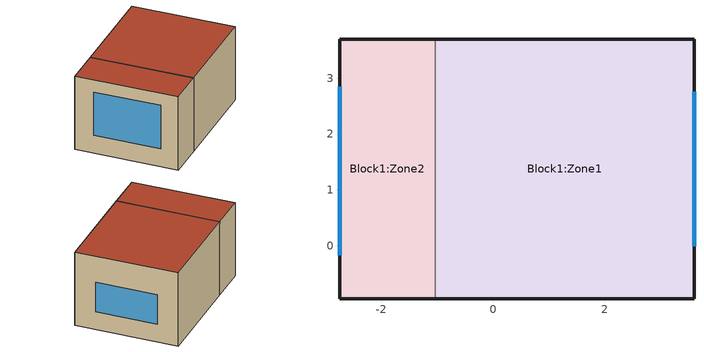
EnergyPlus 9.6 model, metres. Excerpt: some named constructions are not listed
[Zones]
Block1:Zone2
 floor ground (Project ground floor): -1.04,-0.95 -2.75,-0.95 -2.75,3.69 -1.04,3.69 z0
 wall outside (Project wall): -1.04,3.69 -2.75,3.69 -2.75,-0.95 -1.04,-0.95 z0:3.5
 wall to Block1:Zone1 (Project partition): -1.04,-0.95 -1.04,3.69 z0:3.5
 window (1001): -2.75,2.84 -2.75,-0.17 z0.86:2.92
 roof outside (Project flat roof): -2.75,-0.95 -1.04,-0.95 -1.04,3.69 -2.75,3.69 z3.5
Block1:Zone1
 floor ground (Project ground floor): 3.6,-0.95 -1.04,-0.95 -1.04,3.69 3.6,3.69 z0
 wall outside (Project wall): -1.04,-0.95 3.6,-0.95 3.6,3.69 -1.04,3.69 z0:3.5
 window (1001): 3.6,-0.01 3.6,2.75 z0.84:2.26
 roof outside (Project flat roof): -1.04,-0.95 3.6,-0.95 3.6,3.69 -1.04,3.69 z3.5
[Material]
Gypsum Plasterboard_.O25: Roughness=Rough; Thickness=0.025; Conductivity=0.25; Density=900; Specific Heat=1000; Thermal Absorptance=0.9; Solar Absorptance=0.5; Visible Absorptance=0.5
[Material:NoMass]
6_RVAL_2: Roughness=Rough; Thermal Resistance=0.15; Thermal Absorptance=0.9; Solar Absorptance=0.7; Visible Absorptance=0.7
[Construction]
Project partition_Rev: Gypsum Plasterboard_.O25, 6_RVAL_2, Gypsum Plasterboard_.O25
[ENERGYMANAGEMENTSYSTEM:PROGRAM]
ApplyAST_BLOCK1_ZONE1: if (BLOCK1_ZONE1_OpT>VST)&&(BLOCK1_ZONE1_OutT<VST); if BLOCK1_ZONE1_CoolCoil==0; if BLOCK1_ZONE1_HeatCoil==0; if (BLOCK1_ZONE1_OpT<ACST)&&(BLOCK1_ZONE1_OutT>MinOutTemp); if BLOCK1_ZONE1_WindSpeed <= MaxWindSpeed; set Ventilates_HVACmode2_BLOCK1_ZONE1 = 1; set VentHours_BLOCK1_ZONE1 = 1*ZoneTimeStep; else; set Ventilates_HVACmode2_BLOCK1_ZONE1 = 0; set VentHours_BLOCK1_ZONE1 = 0; endif; else; set Ventilates_HVACmode2_BLOCK1_ZONE1 = 0; set VentHours_BLOCK1_ZONE1 = 0; endif; else; set Ventilates_HVACmode2_BLOCK1_ZONE1 = 0; set VentHours_BLOCK1_ZONE1 = 0; endif; else; set Ventilates_HVACmode2_BLOCK1_ZONE1 = 0; set VentHours_BLOCK1_ZONE1 = 0; endif; else; set Ventilates_HVACmode2_BLOCK1_ZONE1 = 0; set VentHours_BLOCK1_ZONE1 = 0; endif; if VentCtrl == 0; if BLOCK1_ZONE1_OutT < BLOCK1_ZONE1_OpT; if BLOCK1_ZONE1_OutT>MinOutTemp; if BLOCK1_ZONE1_OpT > VST; if BLOCK1_ZONE1_WindSpeed <= MaxWindSpeed; set Ventilates_HVACmode1_BLOCK1_ZONE1 = 1; set VentHours_BLOCK1_ZONE1 = 1*ZoneTimeStep; else; set Ventilates_HVACmode1_BLOCK1_ZONE1 = 0; set VentHours_BLOCK1_ZONE1 = 0; endif; else; set Ventilates_HVACmode1_BLOCK1_ZONE1 = 0; set VentHours_BLOCK1_ZONE1 = 0; endif; else; set Ventilates_HVACmode1_BLOCK1_ZONE1 = 0; set VentHours_BLOCK1_ZONE1 = 0; endif; else; set Ventilates_HVACmode1_BLOCK1_ZONE1 = 0; set VentHours_BLOCK1_ZONE1 = 0; endif; elseif VentCtrl == 1; if BLOCK1_ZONE1_OutT<BLOCK1_ZONE1_OpT; if BLOCK1_ZONE1_OutT>MinOutTemp; if BLOCK1_ZONE1_OpT > ACSTnoTol; if BLOCK1_ZONE1_WindSpeed <= MaxWindSpeed; set Ventilates_HVACmode1_BLOCK1_ZONE1 = 1; set VentHours_BLOCK1_ZONE1 = 1*ZoneTimeStep; else; set Ventilates_HVACmode1_BLOCK1_ZONE1 = 0; set VentHours_BLOCK1_ZONE1 = 0; endif; else; set Ventilates_HVACmode1_BLOCK1_ZONE1 = 0; set VentHours_BLOCK1_ZONE1 = 0; endif; else; set Ventilates_HVACmode1_BLOCK1_ZONE1 = 0; set VentHours_BLOCK1_ZONE1 = 0; endif; else; set Ventilates_HVACmode1_BLOCK1_ZONE1 = 0; set VentHours_BLOCK1_ZONE1 = 0; endif; endif; if HVACmode == 0; set FORSCRIPT_ACST_Sch_BLOCK1_ZONE1 = ACST; set FORSCRIPT_AHST_Sch_BLOCK1_ZONE1 = AHST; elseif HVACmode == 1; Set FORSCRIPT_ACST_Sch_BLOCK1_ZONE1 = 100; Set FORSCRIPT_AHST_Sch_BLOCK1_ZONE1 = -100; elseif HVACmode == 2; if Ventilates_HVACmode2_BLOCK1_ZONE1 == 0; set FORSCRIPT_ACST_Sch_BLOCK1_ZONE1 = ACST; set FORSCRIPT_AHST_Sch_BLOCK1_ZONE1 = AHST; endif; endif
SetWindowOperation_Block1_Zone2_Wall_4_0_0_0_0_0_Win: if (Block1_Zone2_Wall_4_0_0_0_0_0_Win_OpT>VST)&&(Block1_Zone2_Wall_4_0_0_0_0_0_Win_OutT < VST); if Block1_Zone2_Wall_4_0_0_0_0_0_Win_CoolCoil==0; if Block1_Zone2_Wall_4_0_0_0_0_0_Win_HeatCoil==0; if (Block1_Zone2_Wall_4_0_0_0_0_0_Win_OpT<ACST)&&(Block1_Zone2_Wall_4_0_0_0_0_0_Win_OutT>MinOutTemp); if Block1_Zone2_Wall_4_0_0_0_0_0_Win_WindSpeed <= MaxWindSpeed; set Ventilates_HVACmode2_Block1_Zone2_Wall_4_0_0_0_0_0_Win = 1; else; set Ventilates_HVACmode2_Block1_Zone2_Wall_4_0_0_0_0_0_Win = 0; endif; else; set Ventilates_HVACmode2_Block1_Zone2_Wall_4_0_0_0_0_0_Win = 0; endif; else; set Ventilates_HVACmode2_Block1_Zone2_Wall_4_0_0_0_0_0_Win = 0; endif; else; set Ventilates_HVACmode2_Block1_Zone2_Wall_4_0_0_0_0_0_Win = 0; endif; else; set Ventilates_HVACmode2_Block1_Zone2_Wall_4_0_0_0_0_0_Win = 0; endif; if VentCtrl == 0; if Block1_Zone2_Wall_4_0_0_0_0_0_Win_OutT < Block1_Zone2_Wall_4_0_0_0_0_0_Win_OpT; if Block1_Zone2_Wall_4_0_0_0_0_0_Win_OutT>MinOutTemp; if Block1_Zone2_Wall_4_0_0_0_0_0_Win_OpT > VST; if Block1_Zone2_Wall_4_0_0_0_0_0_Win_WindSpeed <= MaxWindSpeed; set Ventilates_HVACmode1_Block1_Zone2_Wall_4_0_0_0_0_0_Win = 1; else; set Ventilates_HVACmode1_Block1_Zone2_Wall_4_0_0_0_0_0_Win = 0; endif; else; set Ventilates_HVACmode1_Block1_Zone2_Wall_4_0_0_0_0_0_Win = 0; endif; else; set Ventilates_HVACmode1_Block1_Zone2_Wall_4_0_0_0_0_0_Win = 0; endif; else; set Ventilates_HVACmode1_Block1_Zone2_Wall_4_0_0_0_0_0_Win = 0; endif; elseif VentCtrl == 1; if Block1_Zone2_Wall_4_0_0_0_0_0_Win_OutT<Block1_Zone2_Wall_4_0_0_0_0_0_Win_OpT; if Block1_Zone2_Wall_4_0_0_0_0_0_Win_OutT>MinOutTemp; if Block1_Zone2_Wall_4_0_0_0_0_0_Win_OpT > ACSTnoTol; if Block1_Zone2_Wall_4_0_0_0_0_0_Win_WindSpeed <= MaxWindSpeed; set Ventilates_HVACmode1_Block1_Zone2_Wall_4_0_0_0_0_0_Win = 1; else; set Ventilates_HVACmode1_Block1_Zone2_Wall_4_0_0_0_0_0_Win = 0; endif; else; set Ventilates_HVACmode1_Block1_Zone2_Wall_4_0_0_0_0_0_Win = 0; endif; else; set Ventilates_HVACmode1_Block1_Zone2_Wall_4_0_0_0_0_0_Win = 0; endif; else; set Ventilates_HVACmode1_Block1_Zone2_Wall_4_0_0_0_0_0_Win = 0; endif; endif; if HVACmode == 0; set Block1_Zone2_Wall_4_0_0_0_0_0_Win_VentOpenFact = 0; elseif HVACmode == 1; if Ventilates_HVACmode1_Block1_Zone2_Wall_4_0_0_0_0_0_Win == 1; set Block1_Zone2_Wall_4_0_0_0_0_0_Win_VentOpenFact = 1; else; set Block1_Zone2_Wall_4_0_0_0_0_0_Win_VentOpenFact = 0; endif; elseif HVACmode == 2; if Ventilates_HVACmode2_Block1_Zone2_Wall_4_0_0_0_0_0_Win == 1; set Block1_Zone2_Wall_4_0_0_0_0_0_Win_VentOpenFact = 1; else; set Block1_Zone2_Wall_4_0_0_0_0_0_Win_VentOpenFact = 0; endif; endif
SetWindowOperation_Block1_Zone1_Wall_2_0_0_0_0_0_Win: if (Block1_Zone1_Wall_2_0_0_0_0_0_Win_OpT>VST)&&(Block1_Zone1_Wall_2_0_0_0_0_0_Win_OutT < VST); if Block1_Zone1_Wall_2_0_0_0_0_0_Win_CoolCoil==0; if Block1_Zone1_Wall_2_0_0_0_0_0_Win_HeatCoil==0; if (Block1_Zone1_Wall_2_0_0_0_0_0_Win_OpT<ACST)&&(Block1_Zone1_Wall_2_0_0_0_0_0_Win_OutT>MinOutTemp); if Block1_Zone1_Wall_2_0_0_0_0_0_Win_WindSpeed <= MaxWindSpeed; set Ventilates_HVACmode2_Block1_Zone1_Wall_2_0_0_0_0_0_Win = 1; else; set Ventilates_HVACmode2_Block1_Zone1_Wall_2_0_0_0_0_0_Win = 0; endif; else; set Ventilates_HVACmode2_Block1_Zone1_Wall_2_0_0_0_0_0_Win = 0; endif; else; set Ventilates_HVACmode2_Block1_Zone1_Wall_2_0_0_0_0_0_Win = 0; endif; else; set Ventilates_HVACmode2_Block1_Zone1_Wall_2_0_0_0_0_0_Win = 0; endif; else; set Ventilates_HVACmode2_Block1_Zone1_Wall_2_0_0_0_0_0_Win = 0; endif; if VentCtrl == 0; if Block1_Zone1_Wall_2_0_0_0_0_0_Win_OutT < Block1_Zone1_Wall_2_0_0_0_0_0_Win_OpT; if Block1_Zone1_Wall_2_0_0_0_0_0_Win_OutT>MinOutTemp; if Block1_Zone1_Wall_2_0_0_0_0_0_Win_OpT > VST; if Block1_Zone1_Wall_2_0_0_0_0_0_Win_WindSpeed <= MaxWindSpeed; set Ventilates_HVACmode1_Block1_Zone1_Wall_2_0_0_0_0_0_Win = 1; else; set Ventilates_HVACmode1_Block1_Zone1_Wall_2_0_0_0_0_0_Win = 0; endif; else; set Ventilates_HVACmode1_Block1_Zone1_Wall_2_0_0_0_0_0_Win = 0; endif; else; set Ventilates_HVACmode1_Block1_Zone1_Wall_2_0_0_0_0_0_Win = 0; endif; else; set Ventilates_HVACmode1_Block1_Zone1_Wall_2_0_0_0_0_0_Win = 0; endif; elseif VentCtrl == 1; if Block1_Zone1_Wall_2_0_0_0_0_0_Win_OutT<Block1_Zone1_Wall_2_0_0_0_0_0_Win_OpT; if Block1_Zone1_Wall_2_0_0_0_0_0_Win_OutT>MinOutTemp; if Block1_Zone1_Wall_2_0_0_0_0_0_Win_OpT > ACSTnoTol; if Block1_Zone1_Wall_2_0_0_0_0_0_Win_WindSpeed <= MaxWindSpeed; set Ventilates_HVACmode1_Block1_Zone1_Wall_2_0_0_0_0_0_Win = 1; else; set Ventilates_HVACmode1_Block1_Zone1_Wall_2_0_0_0_0_0_Win = 0; endif; else; set Ventilates_HVACmode1_Block1_Zone1_Wall_2_0_0_0_0_0_Win = 0; endif; else; set Ventilates_HVACmode1_Block1_Zone1_Wall_2_0_0_0_0_0_Win = 0; endif; else; set Ventilates_HVACmode1_Block1_Zone1_Wall_2_0_0_0_0_0_Win = 0; endif; endif; if HVACmode == 0; set Block1_Zone1_Wall_2_0_0_0_0_0_Win_VentOpenFact = 0; elseif HVACmode == 1; if Ventilates_HVACmode1_Block1_Zone1_Wall_2_0_0_0_0_0_Win == 1; set Block1_Zone1_Wall_2_0_0_0_0_0_Win_VentOpenFact = 1; else; set Block1_Zone1_Wall_2_0_0_0_0_0_Win_VentOpenFact = 0; endif; elseif HVACmode == 2; if Ventilates_HVACmode2_Block1_Zone1_Wall_2_0_0_0_0_0_Win == 1; set Block1_Zone1_Wall_2_0_0_0_0_0_Win_VentOpenFact = 1; else; set Block1_Zone1_Wall_2_0_0_0_0_0_Win_VentOpenFact = 0; endif; endif
[ENERGYMANAGEMENTSYSTEM:GLOBALVARIABLE]
ACST; AHST; ACSTnoTol; AHSTnoTol; AdapStand; ACSTaul; ACSTall; AHSTaul; AHSTall; CAT; ACSToffset; AHSToffset; ComfMod; ComfTemp; ACSTtol; AHSTtol
ComfHours_BLOCK1_ZONE2; DiscomfAppHotHours_BLOCK1_ZONE2; DiscomfAppColdHours_BLOCK1_ZONE2; DiscomfNonAppHotHours_BLOCK1_ZONE2; DiscomfNonAppColdHours_BLOCK1_ZONE2; ComfHoursNoApp_BLOCK1_ZONE2; ZoneFloorArea_BLOCK1_ZONE2; ZoneAirVolume_BLOCK1_ZONE2
ComfHours_BLOCK1_ZONE1; DiscomfAppHotHours_BLOCK1_ZONE1; DiscomfAppColdHours_BLOCK1_ZONE1; DiscomfNonAppHotHours_BLOCK1_ZONE1; DiscomfNonAppColdHours_BLOCK1_ZONE1; ComfHoursNoApp_BLOCK1_ZONE1; ZoneFloorArea_BLOCK1_ZONE1; ZoneAirVolume_BLOCK1_ZONE1
VST; VSToffset; MaxWindSpeed; VentCtrl; HVACmode; MinOutTemp; MinOToffset
VentHours_BLOCK1_ZONE2
VentHours_BLOCK1_ZONE1
[ENERGYMANAGEMENTSYSTEM:OUTPUTVARIABLE] Update Frequency=ZoneTimestep
Name | EMS Variable | Type of Data in Variable | Units
Comfort Temperature | ComfTemp | Averaged | C
Adaptive Cooling Setpoint Temperature | ACST | Averaged | C
Adaptive Heating Setpoint Temperature | AHST | Averaged | C
Adaptive Cooling Setpoint Temperature_No Tolerance | ACSTnoTol | Averaged | C
Adaptive Heating Setpoint Temperature_No Tolerance | AHSTnoTol | Averaged | C
Ventilation Setpoint Temperature | VST | Averaged | C
Minimum Outdoor Temperature for ventilation | MinOutTemp | Averaged | C
Comfortable Hours_No Applicability_BLOCK1_ZONE2 | ComfHoursNoApp_BLOCK1_ZONE2 | Summed | H
Comfortable Hours_No Applicability_BLOCK1_ZONE1 | ComfHoursNoApp_BLOCK1_ZONE1 | Summed | H
Comfortable Hours_Applicability_BLOCK1_ZONE2 | ComfHours_BLOCK1_ZONE2 | Summed | H
Comfortable Hours_Applicability_BLOCK1_ZONE1 | ComfHours_BLOCK1_ZONE1 | Summed | H
Discomfortable Applicable Hot Hours_BLOCK1_ZONE2 | DiscomfAppHotHours_BLOCK1_ZONE2 | Summed | H
Discomfortable Applicable Hot Hours_BLOCK1_ZONE1 | DiscomfAppHotHours_BLOCK1_ZONE1 | Summed | H
Discomfortable Applicable Cold Hours_BLOCK1_ZONE2 | DiscomfAppColdHours_BLOCK1_ZONE2 | Summed | H
Discomfortable Applicable Cold Hours_BLOCK1_ZONE1 | DiscomfAppColdHours_BLOCK1_ZONE1 | Summed | H
Discomfortable Non Applicable Hot Hours_BLOCK1_ZONE2 | DiscomfNonAppHotHours_BLOCK1_ZONE2 | Summed | H
Discomfortable Non Applicable Hot Hours_BLOCK1_ZONE1 | DiscomfNonAppHotHours_BLOCK1_ZONE1 | Summed | H
Discomfortable Non Applicable Cold Hours_BLOCK1_ZONE2 | DiscomfNonAppColdHours_BLOCK1_ZONE2 | Summed | H
Discomfortable Non Applicable Cold Hours_BLOCK1_ZONE1 | DiscomfNonAppColdHours_BLOCK1_ZONE1 | Summed | H
Zone Floor Area_BLOCK1_ZONE2 | ZoneFloorArea_BLOCK1_ZONE2 | Summed | m2
Zone Floor Area_BLOCK1_ZONE1 | ZoneFloorArea_BLOCK1_ZONE1 | Summed | m2
Zone Air Volume_BLOCK1_ZONE2 | ZoneAirVolume_BLOCK1_ZONE2 | Summed | m3
Zone Air Volume_BLOCK1_ZONE1 | ZoneAirVolume_BLOCK1_ZONE1 | Summed | m3
Ventilation Hours_BLOCK1_ZONE2 | VentHours_BLOCK1_ZONE2 | Summed | H
Ventilation Hours_BLOCK1_ZONE1 | VentHours_BLOCK1_ZONE1 | Summed | H
[Schedule:Compact]
On; On 24/7: Through: 12/31, For: AllDays, Until: 24:00, 1
20001: Through: 12/31, For: Weekdays Weekends SummerDesignDays, Until: 24:00, 24, For: WinterDesignDays, Until: 24:00, 0, For: AllOtherDays, Until: 24:00, 24
[SCHEDULE:COMPACT]
Vent_SP_temp: Through: 12/31, For: AllDays, Until: 24:00, 24
[CURVE:LINEAR] Minimum Value of x=1; Maximum Value of x=1.5
Name | Coefficient1 Constant | Coefficient2 x
CoolingCombRatio | 0.618055 | 0.381945
HeatingCombRatio | 0.96034 | 0.03966
[CURVE:QUADRATIC]
Name | Coefficient1 Constant | Coefficient2 x | Coefficient3 x2 | Minimum Value of x | Maximum Value of x
VRFACCoolCapFFF | 0.8 | 0.2 | 0 | 0.5 | 1.5
CoolingEIRHiPLR | 1 | 0 | 0 | 1 | 1.5
VRFCPLFFPLR | 0.85 | 0.15 | 0 | 0 | 1
HeatingEIRHiPLR | 2.42944 | -2.23589 | 0.806452 | 1 | 1.5
[CURVE:CUBIC]
Name | Coefficient1 Constant | Coefficient2 x | Coefficient3 x2 | Coefficient4 x3 | Minimum Value of x | Maximum Value of x | Minimum Curve Output | Maximum Curve Output | Input Unit Type for X | Output Unit Type
VRFTUCoolCapFT | 0.504547 | 0.0288891 | -1.08194e-05 | 1.01359e-05 | 0 | 50 | 0.5 | 1.5 | Temperature | Dimensionless
VRFTUHeatCapFT | -0.390709 | 0.261815 | -0.0130432 | 0.000178132 | 0 | 50 | 0.5 | 1.5 | Temperature | Dimensionless
VRFCoolCapFTBoundary | 25.7347 | -0.0315004 | -0.014166 | 0 | 11 | 30 |  |  | Temperature
VRFCoolEIRFTBoundary | 25.7347 | -0.0315004 | -0.014166 | 0 | 15 | 24 |  |  | Temperature
CoolingEIRLowPLR | 0.462812 | -1.04024 | 2.17491 | -0.597482 | 0 | 1 |  |  | Temperature | Capacity
VRFHeatCapFTBoundary | -7.60009 | 3.0509 | -0.116284 | 0 | 15 | 27 |  |  | Temperature
VRFHeatEIRFTBoundary | -7.60009 | 3.0509 | -0.116284 | 0 | 15 | 27 | -20 | 15 | Temperature
HeatingEIRLowPLR | 0.140009 | 0.6415 | 0.133905 | 0.0845859 | 0 | 1 |  |  | Dimensionless | Dimensionless
[CURVE:BIQUADRATIC] Output Unit Type=Dimensionless
Name | Coefficient1 Constant | Coefficient2 x | Coefficient3 x2 | Coefficient4 y | Coefficient5 y2 | Coefficient6 xy | Minimum Value of x | Maximum Value of x | Minimum Value of y | Maximum Value of y | Input Unit Type for X | Input Unit Type for Y
VRFCoolCapFT | 0.576883 | 0.017448 | 0.000583269 | -1.76324e-06 | -7.474e-09 | -1.30413e-07 | 15 | 24 | -5 | 23 | Temperature | Temperature
VRFCoolCapFTHi | 0.686736 | 0.0207631 | 0.0005447 | -0.0016218 | -4.259e-07 | -0.0003392 | 15 | 24 | 16 | 43 | Temperature | Temperature
VRFCoolEIRFT | 0.989011 | -0.0234797 | 0.000199711 | 0.00596834 | -1.0289e-07 | -0.00015686 | 15 | 24 | -5 | 23 | Temperature | Temperature
VRFCoolEIRFTHi | 0.143515 | 0.0186004 | -0.0003954 | 0.0248522 | 0.00016329 | -0.0006244 | 15 | 24 | 16 | 43 | Temperature | Temperature
VRFHeatCapFT | 1.0146 | -0.0025067 | -0.000141599 | 0.0269316 | 1.83538e-06 | -0.000358147 | 15 | 27 | -20 | 15 | Temperature | Temperature
VRFHeatCapFTHi | 1.16113 | 0.0274789 | -0.00168795 | 0.00178338 | 2.03208e-06 | -6.8969e-05 | 15 | 27 | -10 | 15 | Temperature | Temperature
VRFHeatEIRFT | 0.874655 | -0.0131975 | 0.00110307 | -0.0133118 | 0.00089017 | -0.00012766 | 15 | 27 | -20 | 12 | Temperature | Temperature
VRFHeatEIRFTHi | 2.50401 | -0.0573677 | 4.07336e-05 | -0.129597 | 0.00135839 | 0.00317047 | 15 | 27 | -10 | 15 | Temperature | Temperature
CoolingLengthCorrectionFactor | 1.06938 | -0.0014951 | 2.56e-06 | -0.11511 | 0.0511169 | -0.0004369 | 8 | 175 | 0.5 | 1.5 | Temperature | Temperature
VRF Piping Correction Factor for Length in Heating Mode | 0.989916 | 0.001961 | -3.6e-05 | 0 | 0 | 0 | 7 | 106.5 | 1 | 1 | Distance | Dimensionless
VRF Heat Recovery Cooling Capacity Modifier; VRF Heat Recovery Heating Capacity Modifier | 0.9 | 0 | 0 | 0 | 0 | 0 | -100 | 100 | -100 | 100 | Temperature | Temperature
VRF Heat Recovery Cooling Energy Modifier; VRF Heat Recovery Heating Energy Modifier | 1.1 | 0 | 0 | 0 | 0 | 0 | -100 | 100 | -100 | 100 | Temperature | Temperature
[AirflowNetwork:SimulationControl]
VENT: AirflowNetwork Control=MultizoneWithoutDistribution; Wind Pressure Coefficient Type=Input; Height Selection for Local Wind Pressure Calculation=OpeningHeight; Building Type=LowRise; Maximum Number of Iterations=1000; Initialization Type=ZeroNodePressures; Relative Airflow Convergence Tolerance=0.0001; Absolute Airflow Convergence Tolerance=1e-06; Convergence Acceleration Limit=-0.5; Azimuth Angle of Long Axis of Building=0; Ratio of Building Width Along Short Axis to Width Along Long Axis=1
[AirflowNetwork:MultiZone:Zone] Ventilation Control Mode=Temperature; Ventilation Control Zone Temperature Setpoint Schedule=20001; Venting Availability Schedule=On 24/7
Block1:Zone2; Block1:Zone1
[AirflowNetwork:MultiZone:Surface] WindowDoor Opening Factor or Crack Factor=1
Block1:Zone2_Roof_1_0_0: Leakage Component=Block1:Zone2_Roof_1_0_0
Block1:Zone2_Partition_2_0_0: Leakage Component=Block1:Zone2_Partition_2_0_0
Block1:Zone2_Wall_3_0_0: Leakage Component=Block1:Zone2_Wall_3_0_0
Block1:Zone2_Wall_4_0_0: Leakage Component=Block1:Zone2_Wall_4_0_0
Block1:Zone2_Wall_4_0_0_0_0_0_Win: Leakage Component=Block1:Zone2_Wall_4_0_0_0_0_0_Win; Ventilation Control Mode=Temperature; Ventilation Control Zone Temperature Setpoint Schedule=Vent_SP_temp; Venting Availability Schedule=On
Block1:Zone2_Wall_5_0_0: Leakage Component=Block1:Zone2_Wall_5_0_0
Block1:Zone1_Roof_1_0_0: Leakage Component=Block1:Zone1_Roof_1_0_0
Block1:Zone1_Wall_2_0_0: Leakage Component=Block1:Zone1_Wall_2_0_0
Block1:Zone1_Wall_2_0_0_0_0_0_Win: Leakage Component=Block1:Zone1_Wall_2_0_0_0_0_0_Win; Ventilation Control Mode=Temperature; Ventilation Control Zone Temperature Setpoint Schedule=Vent_SP_temp; Venting Availability Schedule=On
Block1:Zone1_Wall_3_0_0: Leakage Component=Block1:Zone1_Wall_3_0_0
Block1:Zone1_Wall_5_0_0: Leakage Component=Block1:Zone1_Wall_5_0_0
[AirflowNetwork:MultiZone:ReferenceCrackConditions]
Reference Crack Conditions: Reference Temperature=20; Reference Barometric Pressure=101320; Reference Humidity Ratio=0.005
[AirflowNetwork:MultiZone:Surface:Crack] Reference Crack Conditions=Reference Crack Conditions
Name | Air Mass Flow Coefficient at Reference Conditions | Air Mass Flow Exponent
DefaultCrack | 1e-11 | 0.66
Block1:Zone2_Roof_1_0_0 | 0.0007949 | 0.7
Block1:Zone2_Partition_2_0_0 | 0.0487405 | 0.75
Block1:Zone2_Wall_3_0_0; Block1:Zone2_Wall_5_0_0 | 0.0005994 | 0.7
Block1:Zone2_Wall_4_0_0 | 0.0010015 | 0.7
Block1:Zone1_Roof_1_0_0 | 0.0021537 | 0.7
Block1:Zone1_Wall_2_0_0 | 0.0012328 | 0.7
Block1:Zone1_Wall_3_0_0; Block1:Zone1_Wall_5_0_0 | 0.0016239 | 0.7
[AirflowNetwork:MultiZone:Component:DetailedOpening] Air Mass Flow Coefficient When Opening is Closed=0.00014; Air Mass Flow Exponent When Opening is Closed=0.65; Type of Rectangular Large Vertical Opening LVO=NonPivoted; Extra Crack Length or Height of Pivoting Axis=0; Number of Sets of Opening Factor Data=2; Opening Factor 1=0; Discharge Coefficient for Opening Factor 1=0.65; Width Factor for Opening Factor 1=0; Height Factor for Opening Factor 1=1; Start Height Factor for Opening Factor 1=0; Opening Factor 2=1; Discharge Coefficient for Opening Factor 2=0.65; Width Factor for Opening Factor 2=1; Height Factor for Opening Factor 2=1; Start Height Factor for Opening Factor 2=0; Opening Factor 3=0; Discharge Coefficient for Opening Factor 3=0; Width Factor for Opening Factor 3=0; Height Factor for Opening Factor 3=0; Start Height Factor for Opening Factor 3=0; Opening Factor 4=0; Discharge Coefficient for Opening Factor 4=0; Width Factor for Opening Factor 4=0; Height Factor for Opening Factor 4=0; Start Height Factor for Opening Factor 4=0
Block1:Zone2_Wall_4_0_0_0_0_0_Win; Block1:Zone1_Wall_2_0_0_0_0_0_Win
[AirflowNetwork:MultiZone:ExternalNode]
Name | External Node Height | Wind Pressure Coefficient Curve
Block1:Zone2_Roof_1_0_0 | 4.67 | Block1:Zone2_Roof_1_0_0
Block1:Zone2_Wall_3_0_0 | 2.33 | Block1:Zone2_Wall_3_0_0
Block1:Zone2_Wall_4_0_0 | 2.33 | Block1:Zone2_Wall_4_0_0
Block1:Zone2_Wall_4_0_0_0_0_0_Win | 2.52 | Block1:Zone2_Wall_4_0_0_0_0_0_Win
Block1:Zone2_Wall_5_0_0 | 2.33 | Block1:Zone2_Wall_5_0_0
Block1:Zone1_Roof_1_0_0 | 4.67 | Block1:Zone1_Roof_1_0_0
Block1:Zone1_Wall_2_0_0 | 2.33 | Block1:Zone1_Wall_2_0_0
Block1:Zone1_Wall_2_0_0_0_0_0_Win | 2.07 | Block1:Zone1_Wall_2_0_0_0_0_0_Win
Block1:Zone1_Wall_3_0_0 | 2.33 | Block1:Zone1_Wall_3_0_0
Block1:Zone1_Wall_5_0_0 | 2.33 | Block1:Zone1_Wall_5_0_0
[AirflowNetwork:MultiZone:WindPressureCoefficientArray]
Cp Data: Wind Direction 1=0; Wind Direction 2=45; Wind Direction 3=90; Wind Direction 4=135; Wind Direction 5=180; Wind Direction 6=225; Wind Direction 7=270; Wind Direction 8=315
[AirflowNetwork:MultiZone:WindPressureCoefficientValues] AirflowNetworkMultiZoneWindPressureCoefficientArray=Cp Data
Name | Wind Pressure Coefficient Value 1 | Wind Pressure Coefficient Value 2 | Wind Pressure Coefficient Value 3 | Wind Pressure Coefficient Value 4 | Wind Pressure Coefficient Value 5 | Wind Pressure Coefficient Value 6 | Wind Pressure Coefficient Value 7 | Wind Pressure Coefficient Value 8
Block1:Zone2_Roof_1_0_0; Block1:Zone1_Roof_1_0_0 | -0.6 | -0.5 | -0.4 | -0.5 | -0.6 | -0.5 | -0.4 | -0.5
Block1:Zone2_Wall_3_0_0; Block1:Zone1_Wall_3_0_0 | 0.4 | 0.1 | -0.3 | -0.35 | -0.2 | -0.35 | -0.3 | 0.1
Block1:Zone2_Wall_4_0_0; Block1:Zone2_Wall_4_0_0_0_0_0_Win | -0.3 | -0.35 | -0.2 | -0.35 | -0.3 | 0.1 | 0.4 | 0.1
Block1:Zone2_Wall_5_0_0; Block1:Zone1_Wall_5_0_0 | -0.2 | -0.35 | -0.3 | 0.1 | 0.4 | 0.1 | -0.3 | -0.35
Block1:Zone1_Wall_2_0_0; Block1:Zone1_Wall_2_0_0_0_0_0_Win | -0.3 | 0.1 | 0.4 | 0.1 | -0.3 | -0.35 | -0.2 | -0.35
